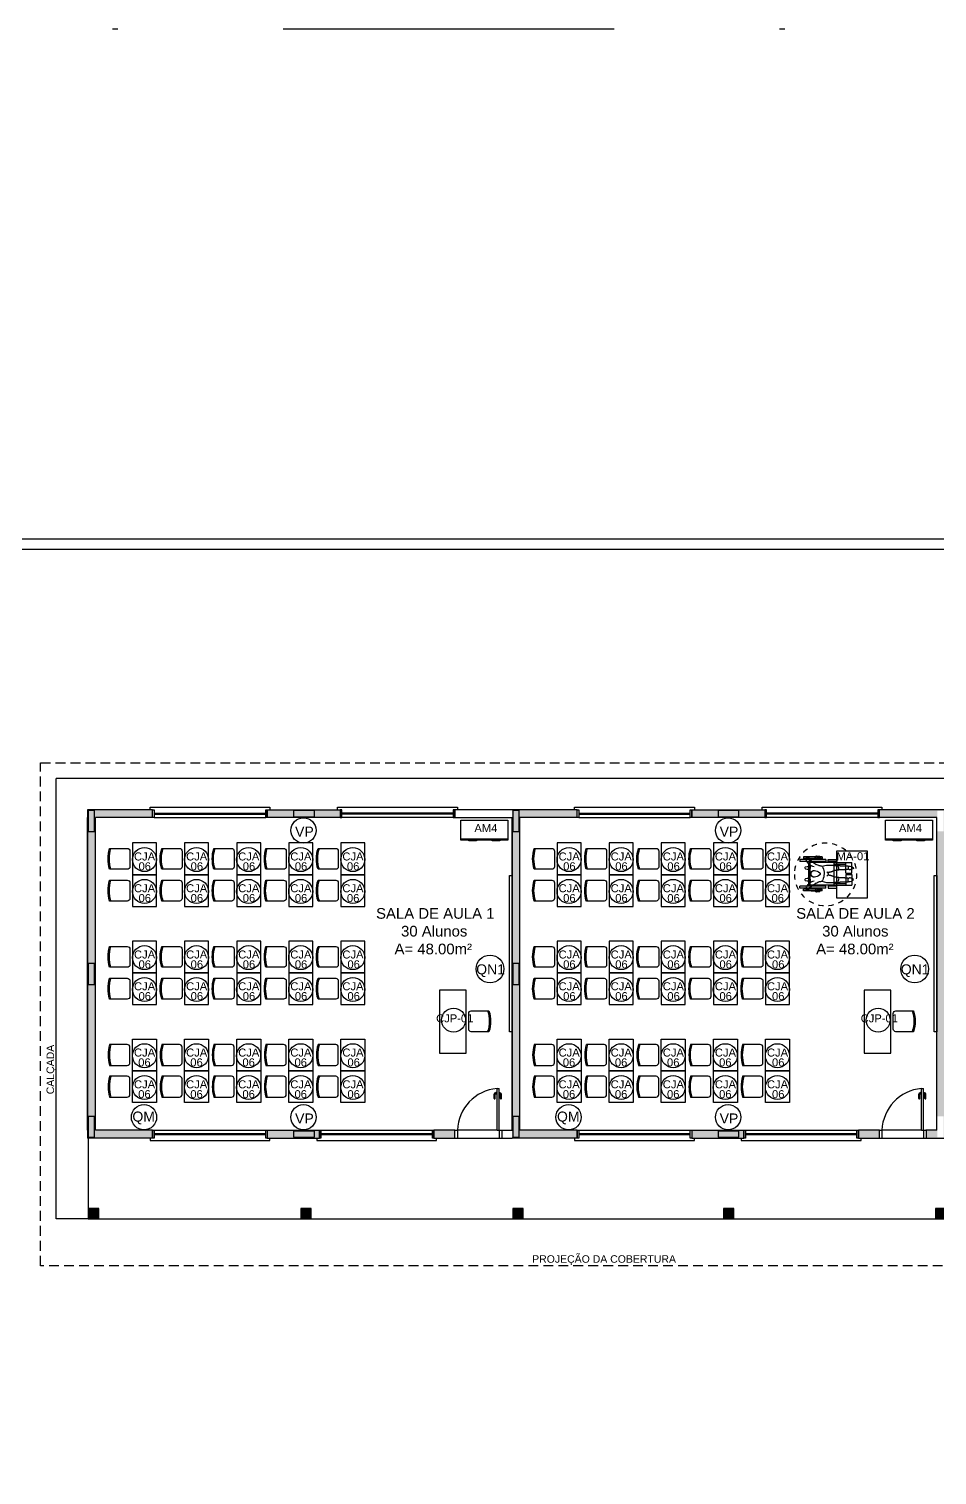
# Model space of a CAD drawing. Extents: x 247 to 523, y 32 to 113.
# Drawn here: x 280.72 to 298.15, y 85.7 to 113.46 of the extents above; entities that cross this region are included whole.
import ezdxf

# ---------------------------------------------------------------- set-up
doc = ezdxf.new("R2010")
doc.units = 0
doc.header["$LTSCALE"] = 0.005
doc.linetypes.add('DASHDOT', pattern=[25.4, 12.7, -6.35, 0, -6.35])
doc.linetypes.add('TRACEJADO_G', pattern=[0.375, 0.25, -0.125])
doc.layers.get('0').update_dxf_attribs({"linetype": 'CONTINUOUS'})
for name, color, linetype in [('A-COTAS', 1, 'CONTINUOUS'), ('A-HACHURAPARED', 254, 'CONTINUOUS'), ('A-MOBILIARIO', 1, 'CONTINUOUS'), ('A-MURO', 2, 'CONTINUOUS'), ('A-PAREDE', 5, 'CONTINUOUS'), ('A-PISOS-CTEL', 2, 'TRACEJADO_G'), ('A-PISOS-NIVEL', 1, 'CONTINUOUS'), ('A-PORTA', 3, 'CONTINUOUS'), ('A-SOLEIRA', 1, 'CONTINUOUS'), ('AR-ESQ', 2, 'CONTINUOUS'), ('AR-SAN-01', 1, 'CONTINUOUS'), ('AR-TXT', 1, 'CONTINUOUS'), ('ARQ-TXT-1_050', 2, 'CONTINUOUS'), ('BL-SAN-01', 1, 'CONTINUOUS'), ('Layout', 1, 'CONTINUOUS')]:
    doc.layers.add(name, color=color, linetype=linetype)
doc.styles.add('ESC-50-A20', font='arial.ttf', dxfattribs={"height": 0.1})

# ---------------------------------------------------------------- blocks, each defined once
blk = doc.blocks.new('AR2')
at = {"layer": 'Layout'}
for p, q in [((-90.1, 38.8), (-45.1, 38.8)), ((-90.1, 0), (-90.1, 38.8)), ((-45.1, 38.8), (0, 38.8)), ((0, 38.8), (0, 0)), ((-90.1, 2.8), (-45.1, 2.8)), ((-45.1, 0), (-90.1, 0)), ((-45.1, 2.8), (0, 2.8)), ((0, 0), (-45.1, 0))]:
    blk.add_line(p, q, dxfattribs=at)
for points in [[(-75, -0.5), (-60.2, -0.5), (-60.2, -1.1), (-75, -1.1)], [(-29.9, -0.5), (-15.1, -0.5), (-15.1, -1.1), (-29.9, -1.1)]]:
    blk.add_lwpolyline(points, close=True, dxfattribs=at)
blk = doc.blocks.new('CADESCOLA')
blk.add_lwpolyline([(-0.2, 0.389), (-0.2, 0.05, 0.414214), (-0.15, 0), (0.15, 0, 0.414214), (0.2, 0.05), (0.2, 0.389)], format="xyb")
for radius, start, end in [(0.67, 72.632, 107.368), (0.65, 72.0798, 107.9202), (0.645, 72.0798, 107.9202)]:
    blk.add_arc((0, -0.25), radius, start, end)
blk = doc.blocks.new('cad-pne-01p')
at = {"layer": 'BL-SAN-01'}
for p, q in [((-0.325, 0.1), (-0.295, 0.1)), ((-0.325, -0.26), (-0.325, 0.1)), ((-0.295, -0.26), (-0.295, 0.1)), ((-0.275, 0.17), (-0.235, 0.17)), ((-0.275, -0.33), (-0.275, 0.17)), ((-0.235, -0.33), (-0.235, 0.17)), ((-0.215, -0.48), (-0.215, 0)), ((0.215, 0), (-0.215, 0)), ((0.235, -0.33), (0.235, 0.17)), ((0.275, 0.17), (0.235, 0.17)), ((0.275, -0.33), (0.275, 0.17)), ((0.295, -0.26), (0.295, 0.1)), ((0.325, 0.1), (0.295, 0.1)), ((0.325, -0.26), (0.325, 0.1)), ((-0.327, -0.116), (-0.344, -0.149)), ((-0.344, -0.149), (-0.34, -0.211)), ((-0.34, -0.211), (-0.319, -0.219)), ((-0.325, -0.26), (-0.295, -0.26)), ((-0.319, -0.219), (-0.309, -0.232)), ((-0.311, -0.197), (-0.306, -0.153)), ((-0.31, -0.21), (-0.311, -0.197)), ((-0.305, -0.216), (-0.31, -0.21)), ((-0.309, -0.232), (-0.305, -0.232)), ((-0.308, -0.187), (-0.299, -0.192)), ((-0.303, -0.221), (-0.305, -0.216)), ((-0.305, -0.232), (-0.302, -0.229)), ((-0.305, -0.232), (-0.305, -0.232)), ((-0.303, -0.225), (-0.303, -0.221)), ((-0.302, -0.229), (-0.303, -0.225)), ((-0.299, -0.192), (-0.296, -0.186)), ((-0.296, -0.186), (-0.295, -0.18)), ((-0.295, -0.18), (-0.289, -0.167)), ((-0.286, -0.146), (-0.289, -0.134)), ((-0.289, -0.167), (-0.286, -0.155)), ((-0.286, -0.155), (-0.286, -0.146)), ((0.215, -0.03), (-0.215, -0.03)), ((-0.145, -0.252), (-0.164, -0.341)), ((0.142, -0.252), (0.164, -0.341)), ((0.215, -0.48), (0.215, 0)), ((0.286, -0.146), (0.289, -0.134)), ((0.286, -0.155), (0.286, -0.146)), ((0.289, -0.167), (0.286, -0.155)), ((0.295, -0.18), (0.289, -0.167)), ((0.296, -0.186), (0.295, -0.18)), ((0.325, -0.26), (0.295, -0.26)), ((0.299, -0.192), (0.296, -0.186)), ((0.308, -0.187), (0.299, -0.192)), ((0.302, -0.229), (0.303, -0.225)), ((0.305, -0.232), (0.302, -0.229)), ((0.303, -0.221), (0.305, -0.216)), ((0.303, -0.225), (0.303, -0.221)), ((0.305, -0.216), (0.31, -0.21)), ((0.305, -0.232), (0.305, -0.232)), ((0.309, -0.232), (0.305, -0.232)), ((0.311, -0.197), (0.306, -0.153)), ((0.319, -0.219), (0.309, -0.232)), ((0.31, -0.21), (0.311, -0.197)), ((0.34, -0.211), (0.319, -0.219)), ((0.327, -0.116), (0.344, -0.149)), ((0.344, -0.149), (0.34, -0.211)), ((-0.275, -0.33), (-0.235, -0.33)), ((-0.215, -0.48), (-0.215, -0.83)), ((-0.215, -0.48), (0.215, -0.48)), ((-0.185, -0.48), (-0.185, -0.71)), ((-0.166, -0.355), (-0.169, -0.372)), ((-0.169, -0.372), (-0.169, -0.461)), ((-0.169, -0.461), (-0.166, -0.464)), ((-0.164, -0.341), (-0.166, -0.343)), ((-0.166, -0.343), (-0.166, -0.355)), ((-0.166, -0.464), (-0.166, -0.466)), ((-0.166, -0.466), (-0.164, -0.47)), ((-0.164, -0.47), (-0.164, -0.479)), ((-0.164, -0.479), (-0.162, -0.484)), ((-0.162, -0.484), (-0.162, -0.497)), ((-0.162, -0.497), (-0.16, -0.499)), ((-0.16, -0.499), (-0.16, -0.6)), ((-0.07, -0.533), (-0.068, -0.531)), ((-0.07, -0.56), (-0.07, -0.533)), ((-0.068, -0.526), (-0.066, -0.524)), ((-0.068, -0.531), (-0.068, -0.526)), ((-0.066, -0.515), (-0.064, -0.513)), ((-0.066, -0.524), (-0.066, -0.515)), ((-0.064, -0.508), (-0.062, -0.506)), ((-0.064, -0.513), (-0.064, -0.508)), ((-0.062, -0.506), (-0.062, -0.497)), ((-0.062, -0.497), (-0.059, -0.497)), ((-0.059, -0.493), (-0.057, -0.493)), ((-0.059, -0.497), (-0.059, -0.493)), ((-0.057, -0.486), (-0.055, -0.484)), ((-0.057, -0.493), (-0.057, -0.486)), ((-0.055, -0.482), (-0.053, -0.479)), ((-0.055, -0.484), (-0.055, -0.482)), ((-0.053, -0.473), (-0.05, -0.473)), ((-0.053, -0.479), (-0.053, -0.473)), ((-0.05, -0.468), (-0.048, -0.466)), ((-0.05, -0.473), (-0.05, -0.468)), ((-0.048, -0.461), (-0.046, -0.461)), ((-0.048, -0.466), (-0.048, -0.461)), ((-0.046, -0.457), (-0.044, -0.455)), ((-0.046, -0.461), (-0.046, -0.457)), ((-0.044, -0.448), (-0.041, -0.446)), ((-0.044, -0.455), (-0.044, -0.448)), ((-0.041, -0.446), (-0.039, -0.444)), ((-0.039, -0.43), (-0.037, -0.428)), ((-0.039, -0.444), (-0.039, -0.43)), ((-0.037, -0.428), (-0.035, -0.424)), ((-0.035, -0.419), (-0.033, -0.415)), ((-0.035, -0.424), (-0.035, -0.419)), ((-0.033, -0.412), (-0.03, -0.41)), ((-0.033, -0.415), (-0.033, -0.412)), ((-0.03, -0.397), (-0.028, -0.392)), ((-0.03, -0.41), (-0.03, -0.397)), ((-0.028, -0.392), (-0.026, -0.39)), ((-0.026, -0.372), (-0.024, -0.37)), ((-0.026, -0.39), (-0.026, -0.372)), ((-0.024, -0.366), (-0.021, -0.363)), ((-0.024, -0.37), (-0.024, -0.366)), ((0.024, -0.366), (0.021, -0.363)), ((0.024, -0.37), (0.024, -0.366)), ((0.026, -0.372), (0.024, -0.37)), ((0.026, -0.39), (0.026, -0.372)), ((0.028, -0.392), (0.026, -0.39)), ((0.03, -0.397), (0.028, -0.392)), ((0.03, -0.41), (0.03, -0.397)), ((0.033, -0.412), (0.03, -0.41)), ((0.033, -0.415), (0.033, -0.412)), ((0.035, -0.419), (0.033, -0.415)), ((0.035, -0.424), (0.035, -0.419)), ((0.037, -0.428), (0.035, -0.424)), ((0.039, -0.43), (0.037, -0.428)), ((0.039, -0.444), (0.039, -0.43)), ((0.041, -0.446), (0.039, -0.444)), ((0.044, -0.448), (0.041, -0.446)), ((0.044, -0.455), (0.044, -0.448)), ((0.046, -0.457), (0.044, -0.455)), ((0.046, -0.461), (0.046, -0.457)), ((0.048, -0.461), (0.046, -0.461)), ((0.048, -0.466), (0.048, -0.461)), ((0.05, -0.468), (0.048, -0.466)), ((0.05, -0.473), (0.05, -0.468)), ((0.053, -0.473), (0.05, -0.473)), ((0.053, -0.479), (0.053, -0.473)), ((0.055, -0.482), (0.053, -0.479)), ((0.055, -0.484), (0.055, -0.482)), ((0.057, -0.486), (0.055, -0.484)), ((0.057, -0.493), (0.057, -0.486)), ((0.059, -0.493), (0.057, -0.493)), ((0.059, -0.497), (0.059, -0.493)), ((0.062, -0.497), (0.059, -0.497)), ((0.062, -0.506), (0.062, -0.497)), ((0.064, -0.508), (0.062, -0.506)), ((0.064, -0.513), (0.064, -0.508)), ((0.066, -0.515), (0.064, -0.513)), ((0.066, -0.524), (0.066, -0.515)), ((0.068, -0.526), (0.066, -0.524)), ((0.068, -0.531), (0.068, -0.526)), ((0.07, -0.533), (0.068, -0.531)), ((0.07, -0.56), (0.07, -0.533)), ((0.162, -0.497), (0.16, -0.499)), ((0.16, -0.499), (0.16, -0.6)), ((0.164, -0.479), (0.162, -0.484)), ((0.162, -0.484), (0.162, -0.497)), ((0.164, -0.341), (0.166, -0.343)), ((0.166, -0.466), (0.164, -0.47)), ((0.164, -0.47), (0.164, -0.479)), ((0.166, -0.343), (0.166, -0.355)), ((0.166, -0.355), (0.169, -0.372)), ((0.169, -0.461), (0.166, -0.464)), ((0.166, -0.464), (0.166, -0.466)), ((0.169, -0.372), (0.169, -0.461)), ((0.185, -0.48), (0.185, -0.71)), ((0.215, -0.48), (0.215, -0.83)), ((0.275, -0.33), (0.235, -0.33)), ((-0.012, -0.71), (-0.215, -0.71)), ((-0.012, -0.83), (-0.215, -0.83)), ((-0.16, -0.6), (-0.157, -0.602)), ((-0.157, -0.602), (-0.157, -0.604)), ((-0.157, -0.604), (-0.155, -0.606)), ((-0.155, -0.606), (-0.155, -0.611)), ((-0.155, -0.611), (-0.153, -0.615)), ((-0.153, -0.615), (-0.153, -0.716)), ((-0.153, -0.716), (-0.151, -0.718)), ((-0.151, -0.718), (-0.151, -0.758)), ((-0.151, -0.758), (-0.084, -0.758)), ((-0.144, -0.777), (-0.147, -0.798)), ((-0.147, -0.798), (-0.142, -0.82)), ((-0.146, -0.758), (-0.145, -0.768)), ((-0.145, -0.768), (-0.144, -0.777)), ((-0.142, -0.82), (-0.141, -0.824)), ((-0.141, -0.824), (-0.131, -0.842)), ((-0.094, -0.844), (-0.089, -0.829)), ((-0.082, -0.776), (-0.091, -0.762)), ((-0.089, -0.829), (-0.084, -0.819)), ((-0.084, -0.704), (-0.082, -0.7)), ((-0.084, -0.758), (-0.084, -0.704)), ((-0.084, -0.819), (-0.08, -0.809)), ((-0.082, -0.7), (-0.082, -0.695)), ((-0.078, -0.785), (-0.082, -0.776)), ((-0.08, -0.809), (-0.078, -0.798)), ((-0.079, -0.682), (-0.077, -0.678)), ((-0.079, -0.691), (-0.079, -0.682)), ((-0.078, -0.798), (-0.078, -0.785)), ((-0.077, -0.673), (-0.075, -0.669)), ((-0.077, -0.678), (-0.077, -0.673)), ((-0.075, -0.58), (-0.073, -0.577)), ((-0.075, -0.669), (-0.075, -0.58)), ((-0.073, -0.562), (-0.07, -0.56)), ((-0.073, -0.577), (-0.073, -0.562)), ((-0.012, -0.71), (-0.012, -0.83)), ((0.012, -0.71), (0.215, -0.71)), ((0.012, -0.71), (0.012, -0.83)), ((0.012, -0.83), (0.215, -0.83)), ((0.073, -0.562), (0.07, -0.56)), ((0.073, -0.577), (0.073, -0.562)), ((0.075, -0.58), (0.073, -0.577)), ((0.075, -0.669), (0.075, -0.58)), ((0.077, -0.673), (0.075, -0.669)), ((0.077, -0.678), (0.077, -0.673)), ((0.079, -0.682), (0.077, -0.678)), ((0.078, -0.785), (0.082, -0.776)), ((0.078, -0.798), (0.078, -0.785)), ((0.08, -0.809), (0.078, -0.798)), ((0.079, -0.691), (0.079, -0.682)), ((0.084, -0.819), (0.08, -0.809)), ((0.082, -0.7), (0.082, -0.695)), ((0.084, -0.704), (0.082, -0.7)), ((0.082, -0.776), (0.091, -0.762)), ((0.084, -0.758), (0.084, -0.704)), ((0.151, -0.758), (0.084, -0.758)), ((0.089, -0.829), (0.084, -0.819)), ((0.094, -0.844), (0.089, -0.829)), ((0.141, -0.824), (0.131, -0.842)), ((0.142, -0.82), (0.141, -0.824)), ((0.147, -0.798), (0.142, -0.82)), ((0.145, -0.768), (0.144, -0.777)), ((0.144, -0.777), (0.147, -0.798)), ((0.146, -0.758), (0.145, -0.768)), ((0.153, -0.716), (0.151, -0.718)), ((0.151, -0.718), (0.151, -0.758)), ((0.155, -0.611), (0.153, -0.615)), ((0.153, -0.615), (0.153, -0.716)), ((0.157, -0.604), (0.155, -0.606)), ((0.155, -0.606), (0.155, -0.611)), ((0.16, -0.6), (0.157, -0.602)), ((0.157, -0.602), (0.157, -0.604)), ((-0.131, -0.842), (-0.12, -0.854)), ((-0.12, -0.854), (-0.1, -0.856)), ((-0.1, -0.856), (-0.094, -0.844)), ((0.1, -0.856), (0.094, -0.844)), ((0.12, -0.854), (0.1, -0.856)), ((0.131, -0.842), (0.12, -0.854))]:
    blk.add_line(p, q, dxfattribs=at)
for points in [[(-0.276, -0.37), (-0.276, -0.538), (-0.235, -0.538), (-0.235, -0.37)], [(0.276, -0.37), (0.276, -0.538), (0.235, -0.538), (0.235, -0.37)]]:
    blk.add_lwpolyline(points, close=True, dxfattribs=at)
at = {"layer": 'BL-SAN-01', "color": 252, "linetype": 'DASHDOT'}
blk.add_circle((0.011, -0.324), 0.6, dxfattribs=at)
at = {"layer": 'BL-SAN-01'}
for centre, radius, start, end in [((-2.197, 0.017), 1.875, 356.0057, 359.9744), ((-0.282, 0.012), 0.0409, 75.9638, 205.9654), ((-0.272, 0.052), 5.986127515325628e-12, 67.2513, 247.0488), ((-0.365, -0.17), 0.241, 16.4175, 67.1692), ((0.099, -0.002), 0.241, 164.7642, 179.4568), ((-0.113, 0.055), 0.0208, 90, 164.7642), ((-0.113, 0.055), 0.0208, 15.2358, 90), ((-0.325, -0.002), 0.241, 0.5432, 15.2358), ((0.325, -0.002), 0.241, 164.7642, 179.4568), ((0.113, 0.055), 0.0208, 90, 164.7642), ((0.113, 0.055), 0.0208, 15.2358, 90), ((-0.099, -0.002), 0.241, 0.5432, 15.2358), ((0.365, -0.17), 0.241, 112.8308, 163.5825), ((0.282, 0.012), 0.0409, 334.0346, 104.0362), ((2.197, 0.017), 1.875, 180.0256, 183.9943), ((-0.317, -0.114), 0.01, 176.0057, 220.4862), ((-0.294, -0.095), 0.0396, 220.4862, 282.9567), ((-0.135, -0.128), 0.15, 169.3199, 182.1342), ((-0.495, -0.013), 0.229, 338.2716, 2.516), ((0.153, 0.18), 0.459, 204.1648, 224.2163), ((-0.341, -0.23), 0.184, 10.9128, 36.0627), ((-0.095, -0.198), 0.0655, 177.5182, 203.5536), ((0.005, -0.619), 0.6, 90.4602, 105.5803), ((-0.105, -0.223), 0.05, 182.046, 250.9556), ((0.004, 0.041), 0.336, 248.0894, 269.3358), ((-0.008, -0.104), 0.0574, 80.3827, 186.0675), ((0.131, -0.083), 0.198, 187.8544, 219.9805), ((0.002, -0.194), 0.0276, 215.5797, 272.4659), ((-0.002, -0.194), 0.0276, 267.5341, 324.4203), ((0.008, -0.104), 0.0574, 353.9325, 99.6173), ((-0.005, -0.619), 0.6, 74.4197, 89.5398), ((-0.004, 0.022), 0.316, 270.6914, 292.5885), ((-0.131, -0.083), 0.198, 320.0195, 352.1456), ((0.101, -0.223), 0.05, 289.0444, 357.954), ((0.091, -0.198), 0.0655, 336.4464, 2.4818), ((0.342, -0.24), 0.191, 141.7501, 166.4182), ((-0.153, 0.18), 0.459, 315.7837, 335.8352), ((0.495, -0.013), 0.229, 177.484, 201.7284), ((0.135, -0.128), 0.15, 357.8658, 10.6801), ((0.294, -0.095), 0.0396, 257.0433, 319.5138), ((0.317, -0.114), 0.01, 319.5138, 3.9943), ((0.002, -0.321), 0.0492, 212.5271, 327.4729), ((-0.11, -0.52), 0.0512, 224.3203, 299.9912), ((0.11, -0.52), 0.0512, 240.0088, 315.6797)]:
    blk.add_arc(centre, radius, start, end, dxfattribs=at)

msp = doc.modelspace()

# ---------------------------------------------------------------- hatches: boundary and pattern name
at = {"layer": 'A-COTAS'}
h = msp.add_hatch(color=253, dxfattribs=at)
h.dxf.hatch_style = 1
h.paths.add_polyline_path([(281.86172, 98.05666), (281.98172, 98.05666), (281.98172, 98.45666), (281.86172, 98.45666)])
h = msp.add_hatch(color=253, dxfattribs=at)
h.dxf.hatch_style = 1
h.paths.add_polyline_path([(285.80172, 98.45666), (285.80172, 98.33666), (286.20172, 98.33666), (286.20172, 98.45666)])
h = msp.add_hatch(color=253, dxfattribs=at)
h.dxf.hatch_style = 1
h.paths.add_polyline_path([(290.01172, 98.05666), (290.13172, 98.05666), (290.13172, 98.45666), (290.01172, 98.45666)])
h = msp.add_hatch(color=253, dxfattribs=at)
h.dxf.hatch_style = 1
h.paths.add_polyline_path([(293.95172, 98.45666), (293.95172, 98.33666), (294.35172, 98.33666), (294.35172, 98.45666)])
h = msp.add_hatch(color=253, dxfattribs=at)
h.dxf.hatch_style = 1
h.paths.add_polyline_path([(281.86172, 92.18666), (281.98172, 92.18666), (281.98172, 92.58666), (281.86172, 92.58666)])
h = msp.add_hatch(color=253, dxfattribs=at)
h.dxf.hatch_style = 1
h.paths.add_polyline_path([(290.01172, 92.18666), (290.13172, 92.18666), (290.13172, 92.58666), (290.01172, 92.58666)])
h = msp.add_hatch(color=253, dxfattribs=at)
h.dxf.hatch_style = 1
h.paths.add_polyline_path([(285.80172, 92.30666), (285.80172, 92.18666), (286.20172, 92.18666), (286.20172, 92.30666)])
h = msp.add_hatch(color=253, dxfattribs=at)
h.dxf.hatch_style = 1
h.paths.add_polyline_path([(293.95172, 92.30666), (293.95172, 92.18666), (294.35172, 92.18666), (294.35172, 92.30666)])
h = msp.add_hatch(color=253, dxfattribs=at)
h.dxf.hatch_style = 1
h.paths.add_polyline_path([(282.06172, 90.82166), (281.86172, 90.82166), (281.86172, 90.62166), (282.06172, 90.62166)])
h = msp.add_hatch(color=253, dxfattribs=at)
h.dxf.hatch_style = 1
h.paths.add_polyline_path([(286.14172, 90.82166), (285.94172, 90.82166), (285.94172, 90.62166), (286.14172, 90.62166)])
h = msp.add_hatch(color=253, dxfattribs=at)
h.dxf.hatch_style = 1
h.paths.add_polyline_path([(290.21172, 90.82166), (290.01172, 90.82166), (290.01172, 90.62166), (290.21172, 90.62166)])
h = msp.add_hatch(color=253, dxfattribs=at)
h.dxf.hatch_style = 1
h.paths.add_polyline_path([(294.25172, 90.82166), (294.05172, 90.82166), (294.05172, 90.62166), (294.25172, 90.62166)])
h = msp.add_hatch(color=253, dxfattribs=at)
h.dxf.hatch_style = 1
h.paths.add_polyline_path([(298.32172, 90.82166), (298.12172, 90.82166), (298.12172, 90.62166), (298.32172, 90.62166)])
at = {"layer": 'A-HACHURAPARED'}
h = msp.add_hatch(color=253, dxfattribs=at)
h.dxf.hatch_style = 1
h.paths.add_polyline_path([(283.09672, 92.32166), (281.99672, 92.32166), (281.99672, 98.32166), (283.09672, 98.32166), (283.09672, 98.47166), (281.84672, 98.47166), (281.84672, 92.17166), (283.09672, 92.17166)])
h.paths.add_polyline_path([(281.98172, 92.18666), (281.86172, 92.18666), (281.86172, 92.58666), (281.98172, 92.58666)], flags=16)
h.paths.add_polyline_path([(281.98172, 98.05666), (281.86172, 98.05666), (281.86172, 98.45666), (281.98172, 98.45666)], flags=16)
h = msp.add_hatch(color=253, dxfattribs=at)
h.dxf.hatch_style = 1
h.paths.add_polyline_path([(286.69672, 98.47166), (285.29672, 98.47166), (285.29672, 98.32166), (286.69672, 98.32166)])
h.paths.add_polyline_path([(286.20172, 98.33666), (285.80172, 98.33666), (285.80172, 98.45666), (286.20172, 98.45666)], flags=16)
h = msp.add_hatch(dxfattribs=at)
h.set_pattern_fill('ANGLE', color=253)
h.set_pattern_definition([(0, (84.715, 34.5555), (0, 6.985), [5.08, -1.905]), (90, (84.715, 34.5555), (-6.985, 4e-16), [5.08, -1.905])])
h.paths.add_polyline_path([(288.89672, 98.32166), (289.99672, 98.32166), (289.99672, 98.47166), (288.89672, 98.47166)])
h.paths.add_polyline_path([(289.79672, 92.32166), (289.99672, 92.32166), (289.99672, 92.17166), (289.79672, 92.17166)])
h = msp.add_hatch(color=253, dxfattribs=at)
h.dxf.hatch_style = 1
h.paths.add_polyline_path([(291.24672, 92.32166), (290.14672, 92.32166), (290.14672, 98.32166), (291.24672, 98.32166), (291.24672, 98.47166), (289.99672, 98.47166), (289.99672, 92.17166), (291.24672, 92.17166)])
h.paths.add_polyline_path([(290.13172, 92.18666), (290.01172, 92.18666), (290.01172, 92.58666), (290.13172, 92.58666)], flags=16)
h.paths.add_polyline_path([(290.13172, 98.05666), (290.01172, 98.05666), (290.01172, 98.45666), (290.13172, 98.45666)], flags=16)
h = msp.add_hatch(color=253, dxfattribs=at)
h.dxf.hatch_style = 1
h.paths.add_polyline_path([(294.84672, 98.47166), (293.44672, 98.47166), (293.44672, 98.32166), (294.84672, 98.32166)])
h.paths.add_polyline_path([(294.35172, 98.33666), (293.95172, 98.33666), (293.95172, 98.45666), (294.35172, 98.45666)], flags=16)
h = msp.add_hatch(color=253, dxfattribs=at)
h.dxf.hatch_style = 1
h.paths.add_polyline_path([(299.39672, 98.47166), (297.04672, 98.47166), (297.04672, 98.32166), (298.14672, 98.32166), (298.14672, 92.32166), (297.94672, 92.32166), (297.94672, 92.17166), (299.39672, 92.17166), (299.39672, 92.32166), (298.29672, 92.32166), (298.29672, 98.32166), (299.39672, 98.32166)])
h.paths.add_polyline_path([(298.16172, 98.45666), (298.28172, 98.45666), (298.28172, 98.05666), (298.16172, 98.05666)], flags=16)
h.paths.add_polyline_path([(298.16172, 92.58666), (298.28172, 92.58666), (298.28172, 92.18666), (298.16172, 92.18666)], flags=16)
h = msp.add_hatch(color=253, dxfattribs=at)
h.dxf.hatch_style = 1
h.paths.add_polyline_path([(286.29672, 92.32166), (285.29672, 92.32166), (285.29672, 92.17166), (286.29672, 92.17166)])
h.paths.add_polyline_path([(285.80172, 92.30666), (286.20172, 92.30666), (286.20172, 92.18666), (285.80172, 92.18666)], flags=16)
h = msp.add_hatch(color=253, dxfattribs=at)
h.dxf.hatch_style = 1
h.paths.add_polyline_path([(288.89672, 92.32166), (288.49672, 92.32166), (288.49672, 92.17166), (288.89672, 92.17166)])
h = msp.add_hatch(color=253, dxfattribs=at)
h.dxf.hatch_style = 1
h.paths.add_polyline_path([(294.44672, 92.32166), (293.44672, 92.32166), (293.44672, 92.17166), (294.44672, 92.17166)])
h.paths.add_polyline_path([(293.95172, 92.30666), (294.35172, 92.30666), (294.35172, 92.18666), (293.95172, 92.18666)], flags=16)
h = msp.add_hatch(color=253, dxfattribs=at)
h.dxf.hatch_style = 1
h.paths.add_polyline_path([(297.04672, 92.32166), (296.64672, 92.32166), (296.64672, 92.17166), (297.04672, 92.17166)])

# ---------------------------------------------------------------- linework, layer by layer
at = {"linetype": 'DASHDOT', "ltscale": 100}
msp.add_lwpolyline([(247.20363, 113.45829), (522.75009, 113.45829), (522.75009, 31.78951), (247.20363, 31.78951)], close=True, dxfattribs=at)
at = {"layer": 'A-MOBILIARIO'}
for points in [[(289.94672, 97.20916), (289.99672, 97.20916), (289.99672, 94.20916), (289.94672, 94.20916)], [(298.09672, 97.20916), (298.14672, 97.20916), (298.14672, 94.20916), (298.09672, 94.20916)]]:
    msp.add_lwpolyline(points, close=True, dxfattribs=at)
at = {"layer": 'A-MURO'}
for p, q in [((264.24672, 103.67166), (344.24672, 103.67166)), ((264.44672, 103.47166), (344.01219, 103.47166))]:
    msp.add_line(p, q, dxfattribs=at)
at = {"layer": 'A-PAREDE'}
for p, q in [((281.84672, 98.47166), (281.84672, 92.17166)), ((281.99672, 92.32166), (281.99672, 98.32166)), ((283.09672, 98.32166), (281.99672, 98.32166)), ((283.09672, 98.32166), (283.09672, 98.47166)), ((288.89672, 98.32166), (288.89672, 98.47166)), ((289.99672, 98.47166), (288.89672, 98.47166)), ((288.89672, 98.47166), (288.89672, 98.32166)), ((288.89672, 98.32166), (289.99672, 98.32166)), ((289.99672, 98.32166), (289.99672, 92.32166)), ((290.14672, 92.32166), (290.14672, 98.32166)), ((291.24672, 98.32166), (290.14672, 98.32166)), ((291.24672, 98.32166), (291.24672, 98.47166)), ((299.39672, 98.47166), (297.04672, 98.47166)), ((297.04672, 98.32166), (297.04672, 98.47166)), ((298.14672, 92.32166), (298.14672, 98.32166)), ((283.09672, 92.17166), (281.84672, 92.17166)), ((283.09672, 92.32166), (281.99672, 92.32166)), ((283.09672, 92.32166), (283.09672, 92.17166)), ((285.29672, 92.32166), (286.29672, 92.32166)), ((285.29672, 92.32166), (285.29672, 92.17166)), ((285.29672, 92.17166), (286.29672, 92.17166)), ((286.29672, 92.32166), (286.29672, 92.17166)), ((288.49672, 92.17166), (288.49672, 92.32166)), ((289.79672, 92.32166), (289.79672, 92.17166)), ((289.79672, 92.32166), (289.99672, 92.32166)), ((289.79672, 92.17166), (289.99672, 92.17166)), ((291.24672, 92.17166), (289.99672, 92.17166)), ((291.24672, 92.32166), (290.14672, 92.32166)), ((291.24672, 92.32166), (291.24672, 92.17166)), ((293.44672, 92.32166), (294.44672, 92.32166)), ((293.44672, 92.32166), (293.44672, 92.17166)), ((293.44672, 92.17166), (294.44672, 92.17166)), ((294.44672, 92.32166), (294.44672, 92.17166)), ((296.64672, 92.17166), (296.64672, 92.32166)), ((298.14672, 92.32166), (297.94084, 92.32166)), ((297.94084, 92.17166), (299.39672, 92.17166)), ((297.94672, 92.32166), (297.94672, 92.17166)), ((298.14672, 92.32166), (297.94672, 92.32166))]:
    msp.add_line(p, q, dxfattribs=at)
for points in [[(283.09672, 98.47166), (281.84672, 98.47166)], [(281.84672, 92.32166), (281.84672, 92.32166), (281.84672, 98.32166)], [(291.24672, 98.47166), (289.99672, 98.47166)], [(289.99672, 92.32166), (289.99672, 92.32166), (289.99672, 98.32166)], [(298.14672, 92.32166), (298.14672, 92.32166), (298.14672, 98.32166), (297.04672, 98.32166)]]:
    msp.add_lwpolyline(points, dxfattribs=at)
for points in [[(281.86172, 98.05666), (281.98172, 98.05666), (281.98172, 98.45666), (281.86172, 98.45666)], [(286.69672, 98.47166), (286.69672, 98.32166), (285.29672, 98.32166), (285.29672, 98.47166)], [(285.80172, 98.45666), (285.80172, 98.33666), (286.20172, 98.33666), (286.20172, 98.45666)], [(290.01172, 98.05666), (290.13172, 98.05666), (290.13172, 98.45666), (290.01172, 98.45666)], [(294.84672, 98.47166), (294.84672, 98.32166), (293.44672, 98.32166), (293.44672, 98.47166)], [(293.95172, 98.45666), (293.95172, 98.33666), (294.35172, 98.33666), (294.35172, 98.45666)], [(281.86172, 95.12166), (281.98172, 95.12166), (281.98172, 95.52166), (281.86172, 95.52166)], [(290.01172, 95.12166), (290.13172, 95.12166), (290.13172, 95.52166), (290.01172, 95.52166)], [(281.86172, 92.18666), (281.98172, 92.18666), (281.98172, 92.58666), (281.86172, 92.58666)], [(290.01172, 92.18666), (290.13172, 92.18666), (290.13172, 92.58666), (290.01172, 92.58666)], [(285.80172, 92.30666), (285.80172, 92.18666), (286.20172, 92.18666), (286.20172, 92.30666)], [(288.89672, 92.32166), (288.49672, 92.32166), (288.49672, 92.17166), (288.89672, 92.17166)], [(293.95172, 92.30666), (293.95172, 92.18666), (294.35172, 92.18666), (294.35172, 92.30666)], [(297.04672, 92.32166), (296.64672, 92.32166), (296.64672, 92.17166), (297.04672, 92.17166)], [(282.06172, 90.82166), (281.86172, 90.82166), (281.86172, 90.62166), (282.06172, 90.62166)], [(286.14172, 90.82166), (285.94172, 90.82166), (285.94172, 90.62166), (286.14172, 90.62166)], [(290.21172, 90.82166), (290.01172, 90.82166), (290.01172, 90.62166), (290.21172, 90.62166)], [(294.25172, 90.82166), (294.05172, 90.82166), (294.05172, 90.62166), (294.25172, 90.62166)], [(298.32172, 90.82166), (298.12172, 90.82166), (298.12172, 90.62166), (298.32172, 90.62166)]]:
    msp.add_lwpolyline(points, close=True, dxfattribs=at)
at = {"layer": 'A-PISOS-CTEL', "color": 1, "linetype": 'TRACEJADO_G', "ltscale": 150}
msp.add_lwpolyline([(280.94672, 99.37166), (339.94672, 99.37166), (339.94672, 89.72166), (280.94672, 89.72166)], close=True, dxfattribs=at)
at = {"layer": 'A-PISOS-NIVEL'}
for p, q in [((281.24672, 90.62166), (281.24672, 99.07166)), ((339.64672, 99.07166), (281.24672, 99.07166)), ((281.86172, 90.62166), (281.24672, 90.62166)), ((283.61172, 90.62166), (283.61172, 90.62166))]:
    msp.add_line(p, q, dxfattribs=at)
at = {"layer": 'A-PISOS-NIVEL', "color": 2}
for p, q in [((281.86172, 92.17166), (281.86172, 90.62166)), ((281.86172, 90.62166), (308.84672, 90.62166))]:
    msp.add_line(p, q, dxfattribs=at)
at = {"layer": 'A-PORTA', "color": 1}
for p, q in [((289.65084, 92.93129), (289.65084, 93.01129)), ((289.67084, 92.93129), (289.67084, 93.01129)), ((289.68084, 93.04129), (289.69584, 93.04129)), ((289.68084, 93.02129), (289.69584, 93.02129)), ((289.69584, 93.00629), (289.69584, 93.05629)), ((289.69584, 93.05629), (289.70084, 93.05629)), ((289.69584, 93.00629), (289.70084, 93.00629)), ((289.74584, 93.05629), (289.74084, 93.05629)), ((289.74584, 93.00629), (289.74084, 93.00629)), ((289.74584, 93.00629), (289.74584, 93.05629)), ((289.76084, 93.04129), (289.74584, 93.04129)), ((289.76084, 93.02129), (289.74584, 93.02129)), ((289.77084, 92.93129), (289.77084, 93.01129)), ((289.79084, 92.93129), (289.79084, 93.01129)), ((297.80084, 92.93129), (297.80084, 93.01129)), ((297.82084, 92.93129), (297.82084, 93.01129)), ((297.83084, 93.04129), (297.84584, 93.04129)), ((297.83084, 93.02129), (297.84584, 93.02129)), ((297.84584, 93.00629), (297.84584, 93.05629)), ((297.84584, 93.05629), (297.85084, 93.05629)), ((297.84584, 93.00629), (297.85084, 93.00629)), ((297.89584, 93.05629), (297.89084, 93.05629)), ((297.89584, 93.00629), (297.89084, 93.00629)), ((297.89584, 93.00629), (297.89584, 93.05629)), ((297.91084, 93.04129), (297.89584, 93.04129)), ((297.91084, 93.02129), (297.89584, 93.02129)), ((297.92084, 92.93129), (297.92084, 93.01129)), ((297.94084, 92.93129), (297.94084, 93.01129))]:
    msp.add_line(p, q, dxfattribs=at)
for centre, radius, start, end in [((289.77583, 92.29488), 0.82954, 94.778783, 178.149871), ((289.68084, 93.01129), 0.03, 90, 180), ((289.68084, 93.01129), 0.01, 90, 180), ((289.76084, 93.01129), 0.03, 0, 90), ((289.76084, 93.01129), 0.01, 0, 90), ((297.92583, 92.29488), 0.82954, 94.778783, 178.149871), ((297.83084, 93.01129), 0.03, 90, 180), ((297.83084, 93.01129), 0.01, 90, 180), ((297.91084, 93.01129), 0.03, 0, 90), ((297.91084, 93.01129), 0.01, 0, 90), ((289.66084, 92.93129), 0.01, 180, 0), ((289.78084, 92.93129), 0.01, 180, 0), ((297.81084, 92.93129), 0.01, 180, 0), ((297.93084, 92.93129), 0.01, 180, 0)]:
    msp.add_arc(centre, radius, start, end, dxfattribs=at)
at = {"layer": 'A-SOLEIRA'}
for p, q in [((289.70672, 92.32166), (288.94672, 92.32166)), ((288.94672, 92.17166), (289.74672, 92.17166)), ((297.85672, 92.32166), (297.09672, 92.32166)), ((297.09672, 92.17166), (297.89672, 92.17166))]:
    msp.add_line(p, q, dxfattribs=at)
at = {"layer": 'AR-ESQ'}
for p, q in [((283.12672, 98.40666), (285.26672, 98.40666)), ((283.12672, 98.38666), (285.26672, 98.38666)), ((288.86672, 98.40666), (286.72672, 98.40666)), ((288.86672, 98.38666), (286.72672, 98.38666)), ((291.27672, 98.40666), (293.41672, 98.40666)), ((291.27672, 98.38666), (293.41672, 98.38666)), ((297.01672, 98.40666), (294.87672, 98.40666)), ((297.01672, 98.38666), (294.87672, 98.38666)), ((289.70672, 92.32166), (289.70672, 93.12166)), ((289.70672, 93.12166), (289.74672, 93.12166)), ((289.74672, 92.32166), (289.74672, 93.12166)), ((297.85672, 92.32166), (297.85672, 93.12166)), ((297.85672, 93.12166), (297.89672, 93.12166)), ((297.89672, 92.32166), (297.89672, 93.12166)), ((283.12672, 92.25666), (285.26672, 92.25666)), ((283.12672, 92.23666), (285.26672, 92.23666)), ((286.32672, 92.25666), (288.46672, 92.25666)), ((286.32672, 92.23666), (288.46672, 92.23666)), ((288.89672, 92.32166), (288.94672, 92.32166)), ((288.89672, 92.17166), (288.94672, 92.17166)), ((288.94672, 92.32166), (288.94672, 92.17166)), ((289.70672, 92.32166), (289.74672, 92.32166)), ((289.74672, 92.32166), (289.74672, 92.17166)), ((289.74672, 92.32166), (289.79672, 92.32166)), ((289.74672, 92.17166), (289.79672, 92.17166)), ((291.27672, 92.25666), (293.41672, 92.25666)), ((291.27672, 92.23666), (293.41672, 92.23666)), ((294.47672, 92.25666), (296.61672, 92.25666)), ((294.47672, 92.23666), (296.61672, 92.23666)), ((297.04672, 92.32166), (297.09672, 92.32166)), ((297.04672, 92.17166), (297.09672, 92.17166)), ((297.09672, 92.32166), (297.09672, 92.17166)), ((297.85672, 92.32166), (297.89672, 92.32166)), ((297.89672, 92.32166), (297.89672, 92.17166)), ((297.89672, 92.32166), (297.94672, 92.32166)), ((297.89672, 92.17166), (297.94672, 92.17166))]:
    msp.add_line(p, q, dxfattribs=at)
at = {"layer": 'AR-ESQ', "color": 1}
for p, q in [((283.12672, 98.32166), (285.26672, 98.32166)), ((288.86672, 98.32166), (286.72672, 98.32166)), ((291.27672, 98.32166), (293.41672, 98.32166)), ((297.01672, 98.32166), (294.87672, 98.32166)), ((283.12672, 92.32166), (285.26672, 92.32166)), ((286.32672, 92.32166), (288.46672, 92.32166)), ((291.27672, 92.32166), (293.41672, 92.32166)), ((294.47672, 92.32166), (296.61672, 92.32166))]:
    msp.add_line(p, q, dxfattribs=at)
for points in [[(283.04672, 98.47166), (283.04672, 98.52166), (285.34672, 98.52166), (285.34672, 98.47166)], [(286.64672, 98.47166), (286.64672, 98.52166), (288.94672, 98.52166), (288.94672, 98.47166)], [(291.19672, 98.47166), (291.19672, 98.52166), (293.49672, 98.52166), (293.49672, 98.47166)], [(294.79672, 98.47166), (294.79672, 98.52166), (297.09672, 98.52166), (297.09672, 98.47166)], [(283.04672, 92.17166), (283.04672, 92.12166), (285.34672, 92.12166), (285.34672, 92.17166)], [(286.24672, 92.17166), (286.24672, 92.12166), (288.54672, 92.12166), (288.54672, 92.17166)], [(291.19672, 92.17166), (291.19672, 92.12166), (293.49672, 92.12166), (293.49672, 92.17166)], [(294.39672, 92.17166), (294.39672, 92.12166), (296.69672, 92.12166), (296.69672, 92.17166)]]:
    msp.add_lwpolyline(points, dxfattribs=at)
at = {"layer": 'AR-ESQ'}
for points in [[(283.09672, 98.47166), (283.12672, 98.47166), (283.12672, 98.32166), (283.09672, 98.32166)], [(285.26672, 98.47166), (285.29672, 98.47166), (285.29672, 98.32166), (285.26672, 98.32166)], [(286.72672, 98.47166), (286.69672, 98.47166), (286.69672, 98.32166), (286.72672, 98.32166)], [(288.89672, 98.47166), (288.86672, 98.47166), (288.86672, 98.32166), (288.89672, 98.32166)], [(291.24672, 98.47166), (291.27672, 98.47166), (291.27672, 98.32166), (291.24672, 98.32166)], [(293.41672, 98.47166), (293.44672, 98.47166), (293.44672, 98.32166), (293.41672, 98.32166)], [(294.87672, 98.47166), (294.84672, 98.47166), (294.84672, 98.32166), (294.87672, 98.32166)], [(297.04672, 98.47166), (297.01672, 98.47166), (297.01672, 98.32166), (297.04672, 98.32166)], [(283.09672, 92.32166), (283.12672, 92.32166), (283.12672, 92.17166), (283.09672, 92.17166)], [(285.26672, 92.32166), (285.29672, 92.32166), (285.29672, 92.17166), (285.26672, 92.17166)], [(286.29672, 92.32166), (286.32672, 92.32166), (286.32672, 92.17166), (286.29672, 92.17166)], [(288.46672, 92.32166), (288.49672, 92.32166), (288.49672, 92.17166), (288.46672, 92.17166)], [(291.24672, 92.32166), (291.27672, 92.32166), (291.27672, 92.17166), (291.24672, 92.17166)], [(293.41672, 92.32166), (293.44672, 92.32166), (293.44672, 92.17166), (293.41672, 92.17166)], [(294.44672, 92.32166), (294.47672, 92.32166), (294.47672, 92.17166), (294.44672, 92.17166)], [(296.61672, 92.32166), (296.64672, 92.32166), (296.64672, 92.17166), (296.61672, 92.17166)]]:
    msp.add_lwpolyline(points, close=True, dxfattribs=at)
at = {"layer": 'AR-TXT', "color": 2}
for centre, radius in [((285.99226, 98.0757), 0.24235), ((294.14226, 98.0757), 0.24235), ((289.57329, 95.41681), 0.26659), ((297.72329, 95.41681), 0.26659), ((282.9313, 92.57074), 0.24235), ((285.99226, 92.57074), 0.24235), ((291.0813, 92.57074), 0.24235), ((294.14226, 92.57074), 0.24235)]:
    msp.add_circle(centre, radius, dxfattribs=at)
at = {"layer": 'AR-TXT'}
for centre in [(282.939, 97.51547), (283.939, 97.51547), (284.939, 97.51547), (285.939, 97.51547), (286.939, 97.51547), (291.089, 97.51547), (292.089, 97.51547), (293.089, 97.51547), (294.089, 97.51547), (295.089, 97.51547), (282.939, 96.90547), (283.939, 96.90547), (284.939, 96.90547), (285.939, 96.90547), (286.939, 96.90547), (291.089, 96.90547), (292.089, 96.90547), (293.089, 96.90547), (294.089, 96.90547), (295.089, 96.90547), (282.939, 95.63385), (283.939, 95.63385), (284.939, 95.63385), (285.939, 95.63385), (286.939, 95.63385), (291.089, 95.63385), (292.089, 95.63385), (293.089, 95.63385), (294.089, 95.63385), (295.089, 95.63385), (282.939, 95.02385), (283.939, 95.02385), (284.939, 95.02385), (285.939, 95.02385), (286.939, 95.02385), (291.089, 95.02385), (292.089, 95.02385), (293.089, 95.02385), (294.089, 95.02385), (295.089, 95.02385), (288.87329, 94.43449, 2), (297.02329, 94.43449, 2), (282.939, 93.75223), (283.939, 93.75223), (284.939, 93.75223), (285.939, 93.75223), (286.939, 93.75223), (291.089, 93.75223), (292.089, 93.75223), (293.089, 93.75223), (294.089, 93.75223), (295.089, 93.75223), (282.939, 93.14223), (283.939, 93.14223), (284.939, 93.14223), (285.939, 93.14223), (286.939, 93.14223), (291.089, 93.14223), (292.089, 93.14223), (293.089, 93.14223), (294.089, 93.14223), (295.089, 93.14223)]:
    msp.add_circle(centre, 0.23029, dxfattribs=at)
at = {"layer": 'Layout', "elevation": -2}
for points in [[(283.17071, 97.83458), (282.71071, 97.83458), (282.71071, 97.22458), (283.17071, 97.22458)], [(284.17071, 97.83458), (283.71071, 97.83458), (283.71071, 97.22458), (284.17071, 97.22458)], [(284.17071, 97.83458), (283.71071, 97.83458), (283.71071, 97.22458), (284.17071, 97.22458)], [(285.17071, 97.83458), (284.71071, 97.83458), (284.71071, 97.22458), (285.17071, 97.22458)], [(286.17071, 97.83458), (285.71071, 97.83458), (285.71071, 97.22458), (286.17071, 97.22458)], [(287.17071, 97.83458), (286.71071, 97.83458), (286.71071, 97.22458), (287.17071, 97.22458)], [(291.32071, 97.83458), (290.86071, 97.83458), (290.86071, 97.22458), (291.32071, 97.22458)], [(292.32071, 97.83458), (291.86071, 97.83458), (291.86071, 97.22458), (292.32071, 97.22458)], [(292.32071, 97.83458), (291.86071, 97.83458), (291.86071, 97.22458), (292.32071, 97.22458)], [(293.32071, 97.83458), (292.86071, 97.83458), (292.86071, 97.22458), (293.32071, 97.22458)], [(294.32071, 97.83458), (293.86071, 97.83458), (293.86071, 97.22458), (294.32071, 97.22458)], [(295.32071, 97.83458), (294.86071, 97.83458), (294.86071, 97.22458), (295.32071, 97.22458)], [(296.82071, 97.68011), (296.22071, 97.68011), (296.22071, 96.78011), (296.82071, 96.78011)], [(283.17071, 97.22458), (282.71071, 97.22458), (282.71071, 96.61458), (283.17071, 96.61458)], [(284.17071, 97.22458), (283.71071, 97.22458), (283.71071, 96.61458), (284.17071, 96.61458)], [(284.17071, 97.22458), (283.71071, 97.22458), (283.71071, 96.61458), (284.17071, 96.61458)], [(285.17071, 97.22458), (284.71071, 97.22458), (284.71071, 96.61458), (285.17071, 96.61458)], [(286.17071, 97.22458), (285.71071, 97.22458), (285.71071, 96.61458), (286.17071, 96.61458)], [(287.17071, 97.22458), (286.71071, 97.22458), (286.71071, 96.61458), (287.17071, 96.61458)], [(291.32071, 97.22458), (290.86071, 97.22458), (290.86071, 96.61458), (291.32071, 96.61458)], [(292.32071, 97.22458), (291.86071, 97.22458), (291.86071, 96.61458), (292.32071, 96.61458)], [(292.32071, 97.22458), (291.86071, 97.22458), (291.86071, 96.61458), (292.32071, 96.61458)], [(293.32071, 97.22458), (292.86071, 97.22458), (292.86071, 96.61458), (293.32071, 96.61458)], [(294.32071, 97.22458), (293.86071, 97.22458), (293.86071, 96.61458), (294.32071, 96.61458)], [(295.32071, 97.22458), (294.86071, 97.22458), (294.86071, 96.61458), (295.32071, 96.61458)], [(283.17071, 95.95296), (282.71071, 95.95296), (282.71071, 95.34296), (283.17071, 95.34296)], [(284.17071, 95.95296), (283.71071, 95.95296), (283.71071, 95.34296), (284.17071, 95.34296)], [(284.17071, 95.95296), (283.71071, 95.95296), (283.71071, 95.34296), (284.17071, 95.34296)], [(285.17071, 95.95296), (284.71071, 95.95296), (284.71071, 95.34296), (285.17071, 95.34296)], [(286.17071, 95.95296), (285.71071, 95.95296), (285.71071, 95.34296), (286.17071, 95.34296)], [(287.17071, 95.95296), (286.71071, 95.95296), (286.71071, 95.34296), (287.17071, 95.34296)], [(291.32071, 95.95296), (290.86071, 95.95296), (290.86071, 95.34296), (291.32071, 95.34296)], [(292.32071, 95.95296), (291.86071, 95.95296), (291.86071, 95.34296), (292.32071, 95.34296)], [(292.32071, 95.95296), (291.86071, 95.95296), (291.86071, 95.34296), (292.32071, 95.34296)], [(293.32071, 95.95296), (292.86071, 95.95296), (292.86071, 95.34296), (293.32071, 95.34296)], [(294.32071, 95.95296), (293.86071, 95.95296), (293.86071, 95.34296), (294.32071, 95.34296)], [(295.32071, 95.95296), (294.86071, 95.95296), (294.86071, 95.34296), (295.32071, 95.34296)], [(283.17071, 95.34296), (282.71071, 95.34296), (282.71071, 94.73296), (283.17071, 94.73296)], [(284.17071, 95.34296), (283.71071, 95.34296), (283.71071, 94.73296), (284.17071, 94.73296)], [(284.17071, 95.34296), (283.71071, 95.34296), (283.71071, 94.73296), (284.17071, 94.73296)], [(285.17071, 95.34296), (284.71071, 95.34296), (284.71071, 94.73296), (285.17071, 94.73296)], [(286.17071, 95.34296), (285.71071, 95.34296), (285.71071, 94.73296), (286.17071, 94.73296)], [(287.17071, 95.34296), (286.71071, 95.34296), (286.71071, 94.73296), (287.17071, 94.73296)], [(291.32071, 95.34296), (290.86071, 95.34296), (290.86071, 94.73296), (291.32071, 94.73296)], [(292.32071, 95.34296), (291.86071, 95.34296), (291.86071, 94.73296), (292.32071, 94.73296)], [(292.32071, 95.34296), (291.86071, 95.34296), (291.86071, 94.73296), (292.32071, 94.73296)], [(293.32071, 95.34296), (292.86071, 95.34296), (292.86071, 94.73296), (293.32071, 94.73296)], [(294.32071, 95.34296), (293.86071, 95.34296), (293.86071, 94.73296), (294.32071, 94.73296)], [(295.32071, 95.34296), (294.86071, 95.34296), (294.86071, 94.73296), (295.32071, 94.73296)], [(283.17071, 93.46134), (282.71071, 93.46134), (282.71071, 94.07134), (283.17071, 94.07134)], [(284.17071, 93.46134), (283.71071, 93.46134), (283.71071, 94.07134), (284.17071, 94.07134)], [(284.17071, 93.46134), (283.71071, 93.46134), (283.71071, 94.07134), (284.17071, 94.07134)], [(285.17071, 93.46134), (284.71071, 93.46134), (284.71071, 94.07134), (285.17071, 94.07134)], [(286.17071, 93.46134), (285.71071, 93.46134), (285.71071, 94.07134), (286.17071, 94.07134)], [(287.17071, 93.46134), (286.71071, 93.46134), (286.71071, 94.07134), (287.17071, 94.07134)], [(291.32071, 93.46134), (290.86071, 93.46134), (290.86071, 94.07134), (291.32071, 94.07134)], [(292.32071, 93.46134), (291.86071, 93.46134), (291.86071, 94.07134), (292.32071, 94.07134)], [(292.32071, 93.46134), (291.86071, 93.46134), (291.86071, 94.07134), (292.32071, 94.07134)], [(293.32071, 93.46134), (292.86071, 93.46134), (292.86071, 94.07134), (293.32071, 94.07134)], [(294.32071, 93.46134), (293.86071, 93.46134), (293.86071, 94.07134), (294.32071, 94.07134)], [(295.32071, 93.46134), (294.86071, 93.46134), (294.86071, 94.07134), (295.32071, 94.07134)], [(283.17071, 92.85134), (282.71071, 92.85134), (282.71071, 93.46134), (283.17071, 93.46134)], [(284.17071, 92.85134), (283.71071, 92.85134), (283.71071, 93.46134), (284.17071, 93.46134)], [(284.17071, 92.85134), (283.71071, 92.85134), (283.71071, 93.46134), (284.17071, 93.46134)], [(285.17071, 92.85134), (284.71071, 92.85134), (284.71071, 93.46134), (285.17071, 93.46134)], [(286.17071, 92.85134), (285.71071, 92.85134), (285.71071, 93.46134), (286.17071, 93.46134)], [(287.17071, 92.85134), (286.71071, 92.85134), (286.71071, 93.46134), (287.17071, 93.46134)], [(291.32071, 92.85134), (290.86071, 92.85134), (290.86071, 93.46134), (291.32071, 93.46134)], [(292.32071, 92.85134), (291.86071, 92.85134), (291.86071, 93.46134), (292.32071, 93.46134)], [(292.32071, 92.85134), (291.86071, 92.85134), (291.86071, 93.46134), (292.32071, 93.46134)], [(293.32071, 92.85134), (292.86071, 92.85134), (292.86071, 93.46134), (293.32071, 93.46134)], [(294.32071, 92.85134), (293.86071, 92.85134), (293.86071, 93.46134), (294.32071, 93.46134)], [(295.32071, 92.85134), (294.86071, 92.85134), (294.86071, 93.46134), (295.32071, 93.46134)]]:
    msp.add_lwpolyline(points, close=True, dxfattribs=at)
at = {"layer": 'Layout'}
for points in [[(288.60507, 95.00992), (288.60507, 93.79992), (289.11507, 93.79992), (289.11507, 95.00992)], [(296.75507, 95.00992), (296.75507, 93.79992), (297.26507, 93.79992), (297.26507, 95.00992)]]:
    msp.add_lwpolyline(points, close=True, dxfattribs=at)

# ---------------------------------------------------------------- block references
at = {"xscale": 0.01, "yscale": 0.01, "zscale": 0.01}
for p in [(289.9142, 97.88662, -2), (298.0642, 97.88662, -2)]:
    msp.add_blockref('AR2', p, dxfattribs=at)
at = {"layer": 'AR-SAN-01', "extrusion": (0, 0, -1), "zscale": -1, "rotation": 270}
msp.add_blockref('cad-pne-01p', (-295.69071, 97.24245, 2), dxfattribs=at)
at = {"layer": 'Layout', "extrusion": (0, 0, -1), "zscale": -1}
for p, rotation in [((-282.66071, 97.52958, 2), 270), ((-283.66071, 97.52958, 2), 270), ((-283.66071, 97.52958, 2), 270), ((-284.66071, 97.52958, 2), 270), ((-285.66071, 97.52958, 2), 270), ((-286.66071, 97.52958, 2), 270), ((-290.81071, 97.52958, 2), 270), ((-291.81071, 97.52958, 2), 270), ((-291.81071, 97.52958, 2), 270), ((-292.81071, 97.52958, 2), 270), ((-293.81071, 97.52958, 2), 270), ((-294.81071, 97.52958, 2), 270), ((-282.66071, 96.91958, 2), 270), ((-283.66071, 96.91958, 2), 270), ((-283.66071, 96.91958, 2), 270), ((-284.66071, 96.91958, 2), 270), ((-285.66071, 96.91958, 2), 270), ((-286.66071, 96.91958, 2), 270), ((-290.81071, 96.91958, 2), 270), ((-291.81071, 96.91958, 2), 270), ((-291.81071, 96.91958, 2), 270), ((-292.81071, 96.91958, 2), 270), ((-293.81071, 96.91958, 2), 270), ((-294.81071, 96.91958, 2), 270), ((-282.66071, 95.64796, 2), 270), ((-283.66071, 95.64796, 2), 270), ((-283.66071, 95.64796, 2), 270), ((-284.66071, 95.64796, 2), 270), ((-285.66071, 95.64796, 2), 270), ((-286.66071, 95.64796, 2), 270), ((-290.81071, 95.64796, 2), 270), ((-291.81071, 95.64796, 2), 270), ((-291.81071, 95.64796, 2), 270), ((-292.81071, 95.64796, 2), 270), ((-293.81071, 95.64796, 2), 270), ((-294.81071, 95.64796, 2), 270), ((-282.66071, 95.03796, 2), 270), ((-283.66071, 95.03796, 2), 270), ((-283.66071, 95.03796, 2), 270), ((-284.66071, 95.03796, 2), 270), ((-285.66071, 95.03796, 2), 270), ((-286.66071, 95.03796, 2), 270), ((-290.81071, 95.03796, 2), 270), ((-291.81071, 95.03796, 2), 270), ((-291.81071, 95.03796, 2), 270), ((-292.81071, 95.03796, 2), 270), ((-293.81071, 95.03796, 2), 270), ((-294.81071, 95.03796, 2), 270), ((-289.16338, 94.41219), 90.00000000000001), ((-297.31338, 94.41219), 90.00000000000001)]:
    msp.add_blockref('CADESCOLA', p, dxfattribs=dict(at, rotation=rotation))
at = {"layer": 'Layout', "extrusion": (0, 0, -1), "xscale": -1, "zscale": -1, "rotation": 270}
for p in [(-282.66071, 93.76634, 2), (-283.66071, 93.76634, 2), (-283.66071, 93.76634, 2), (-284.66071, 93.76634, 2), (-285.66071, 93.76634, 2), (-286.66071, 93.76634, 2), (-290.81071, 93.76634, 2), (-291.81071, 93.76634, 2), (-291.81071, 93.76634, 2), (-292.81071, 93.76634, 2), (-293.81071, 93.76634, 2), (-294.81071, 93.76634, 2), (-282.66071, 93.15634, 2), (-283.66071, 93.15634, 2), (-283.66071, 93.15634, 2), (-284.66071, 93.15634, 2), (-285.66071, 93.15634, 2), (-286.66071, 93.15634, 2), (-290.81071, 93.15634, 2), (-291.81071, 93.15634, 2), (-291.81071, 93.15634, 2), (-292.81071, 93.15634, 2), (-293.81071, 93.15634, 2), (-294.81071, 93.15634, 2)]:
    msp.add_blockref('CADESCOLA', p, dxfattribs=at)

# ---------------------------------------------------------------- texts
at = {"layer": 'AR-TXT', "style": 'ESC-50-A20'}
for s, p in [('AM4', (289.27248, 98.04276, -2)), ('AM4', (297.42248, 98.04276, -2)), ('CJA ', (282.73909, 97.49908, -2)), ('06', (282.82645, 97.31025, -2)), ('CJA ', (283.73909, 97.49908, -2)), ('06', (283.82645, 97.31025, -2)), ('CJA ', (284.73909, 97.49908, -2)), ('06', (284.82645, 97.31025, -2)), ('CJA ', (285.73909, 97.49908, -2)), ('06', (285.82645, 97.31025, -2)), ('CJA ', (286.73909, 97.49908, -2)), ('06', (286.82645, 97.31025, -2)), ('CJA ', (290.88909, 97.49908, -2)), ('06', (290.97645, 97.31025, -2)), ('CJA ', (291.88909, 97.49908, -2)), ('06', (291.97645, 97.31025, -2)), ('CJA ', (292.88909, 97.49908, -2)), ('06', (292.97645, 97.31025, -2)), ('CJA ', (293.88909, 97.49908, -2)), ('06', (293.97645, 97.31025, -2)), ('CJA ', (294.88909, 97.49908, -2)), ('06', (294.97645, 97.31025, -2)), ('MA-01', (296.2228, 97.50377, -2)), ('CJA ', (282.73909, 96.88908, -2)), ('CJA ', (283.73909, 96.88908, -2)), ('CJA ', (284.73909, 96.88908, -2)), ('CJA ', (285.73909, 96.88908, -2)), ('CJA ', (286.73909, 96.88908, -2)), ('CJA ', (290.88909, 96.88908, -2)), ('CJA ', (291.88909, 96.88908, -2)), ('CJA ', (292.88909, 96.88908, -2)), ('CJA ', (293.88909, 96.88908, -2)), ('CJA ', (294.88909, 96.88908, -2)), ('06', (282.82645, 96.70025, -2)), ('06', (283.82645, 96.70025, -2)), ('06', (284.82645, 96.70025, -2)), ('06', (285.82645, 96.70025, -2)), ('06', (286.82645, 96.70025, -2)), ('06', (290.97645, 96.70025, -2)), ('06', (291.97645, 96.70025, -2)), ('06', (292.97645, 96.70025, -2)), ('06', (293.97645, 96.70025, -2)), ('06', (294.97645, 96.70025, -2)), ('CJA ', (282.73909, 95.61746, -2)), ('CJA ', (283.73909, 95.61746, -2)), ('CJA ', (284.73909, 95.61746, -2)), ('CJA ', (285.73909, 95.61746, -2)), ('CJA ', (286.73909, 95.61746, -2)), ('CJA ', (290.88909, 95.61746, -2)), ('CJA ', (291.88909, 95.61746, -2)), ('CJA ', (292.88909, 95.61746, -2)), ('CJA ', (293.88909, 95.61746, -2)), ('CJA ', (294.88909, 95.61746, -2)), ('06', (282.82637, 95.42862, -2)), ('06', (283.82637, 95.42862, -2)), ('06', (284.82637, 95.42862, -2)), ('06', (285.82637, 95.42862, -2)), ('06', (286.8356, 95.42862, -2)), ('06', (290.97637, 95.42862, -2)), ('06', (291.97637, 95.42862, -2)), ('06', (292.97637, 95.42862, -2)), ('06', (293.97637, 95.42862, -2)), ('06', (294.9856, 95.42862, -2)), ('CJA ', (282.73909, 95.00746, -2)), ('06', (282.82637, 94.81862, -2)), ('CJA ', (283.73909, 95.00746, -2)), ('06', (283.82637, 94.81862, -2)), ('CJA ', (284.73909, 95.00746, -2)), ('06', (284.82637, 94.81862, -2)), ('CJA ', (285.73909, 95.00746, -2)), ('06', (285.82637, 94.81862, -2)), ('CJA ', (286.73909, 95.00746, -2)), ('06', (286.8356, 94.81862, -2)), ('CJA ', (290.88909, 95.00746, -2)), ('06', (290.97637, 94.81862, -2)), ('CJA ', (291.88909, 95.00746, -2)), ('06', (291.97637, 94.81862, -2)), ('CJA ', (292.88909, 95.00746, -2)), ('06', (292.97637, 94.81862, -2)), ('CJA ', (293.88909, 95.00746, -2)), ('06', (293.97637, 94.81862, -2)), ('CJA ', (294.88909, 95.00746, -2)), ('06', (294.9856, 94.81862, -2)), ('CJP-01', (288.53797, 94.39194, 2)), ('CJP-01', (296.68797, 94.39194, 2)), ('CJA ', (282.73909, 93.73584, -2)), ('CJA ', (283.73909, 93.73584, -2)), ('CJA ', (284.73909, 93.73584, -2)), ('CJA ', (285.73909, 93.73584, -2)), ('CJA ', (286.73909, 93.73584, -2)), ('CJA ', (290.88909, 93.73584, -2)), ('CJA ', (291.88909, 93.73584, -2)), ('CJA ', (292.88909, 93.73584, -2)), ('CJA ', (293.88909, 93.73584, -2)), ('CJA ', (294.88909, 93.73584, -2)), ('06', (282.81999, 93.547, -2)), ('06', (283.81999, 93.547, -2)), ('06', (284.81999, 93.547, -2)), ('06', (285.81999, 93.547, -2)), ('06', (286.8356, 93.547, -2)), ('06', (290.96999, 93.547, -2)), ('06', (291.96999, 93.547, -2)), ('06', (292.96999, 93.547, -2)), ('06', (293.96999, 93.547, -2)), ('06', (294.9856, 93.547, -2)), ('CJA ', (282.73909, 93.12584, -2)), ('CJA ', (283.73909, 93.12584, -2)), ('CJA ', (284.73909, 93.12584, -2)), ('CJA ', (285.73909, 93.12584, -2)), ('CJA ', (286.73909, 93.12584, -2)), ('CJA ', (290.88909, 93.12584, -2)), ('CJA ', (291.88909, 93.12584, -2)), ('CJA ', (292.88909, 93.12584, -2)), ('CJA ', (293.88909, 93.12584, -2)), ('CJA ', (294.88909, 93.12584, -2)), ('06', (282.81999, 92.937, -2)), ('06', (283.81999, 92.937, -2)), ('06', (284.81999, 92.937, -2)), ('06', (285.81999, 92.937, -2)), ('06', (286.8356, 92.937, -2)), ('06', (290.96999, 92.937, -2)), ('06', (291.96999, 92.937, -2)), ('06', (292.96999, 92.937, -2)), ('06', (293.96999, 92.937, -2)), ('06', (294.9856, 92.937, -2))]:
    msp.add_text(s, height=0.1536, rotation=0.049747, dxfattribs=at).set_placement(p)
at = {"layer": 'ARQ-TXT-1_050', "style": 'ESC-50-A20'}
for s, height, p in [('VP', 0.192, (285.83131, 97.95588, -2)), ('VP', 0.192, (293.98131, 97.95588, -2)), ('QN1', 0.192, (289.30766, 95.31386, -2)), ('QN1', 0.192, (297.45766, 95.31386, -2)), ('QM', 0.192, (282.70846, 92.48776)), ('VP', 0.192, (285.83131, 92.45091, -2)), ('QM', 0.192, (290.85846, 92.48776)), ('VP', 0.192, (293.98131, 92.45091, -2)), ('PROJEÇÃO DA COBERTURA', 0.144, (290.38173, 89.77826))]:
    msp.add_text(s, height=height, dxfattribs=at).set_placement(p)
msp.add_text('CALÇADA', height=0.144, rotation=90, dxfattribs=at).set_placement((281.20408, 93.01168))
at = {"layer": 'ARQ-TXT-1_050', "char_height": 0.2048, "attachment_point": 1, "style": 'ESC-50-A20'}
for s, width, insert in [('\\pi0.48465;SALA DE AULA 1\\P\\pi0.96424;30 Alunos       \\P\\pi0.83911;A= 48.00m²', 2.706779, (286.90055, 96.58552)), ('\\pi0.40004;SALA DE AULA 2 \\P\\pi0.89835;30 Alunos       \\P\\pi0.78198;A= 48.00m²', 3.046177, (295.05055, 96.58552))]:
    msp.add_mtext_dynamic_manual_height_columns(s, width=width, gutter_width=1, heights=[0], dxfattribs=dict(at, insert=insert))

doc.saveas('drawing.dxf')
